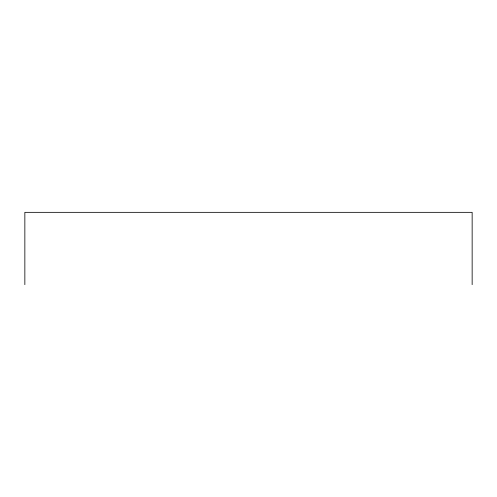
<?xml version="1.0" encoding="UTF-8"?>
<svg xmlns="http://www.w3.org/2000/svg" width="497" height="497" viewBox="0 0 497 497"><rect width="100%" height="100%" fill="white"/><g stroke="black" fill="none" stroke-linecap="round" stroke-linejoin="round"><path stroke-width="0.75" d="M472.15 284.657L472.15 212.343L24.85 212.343L24.85 284.657"/></g></svg>
